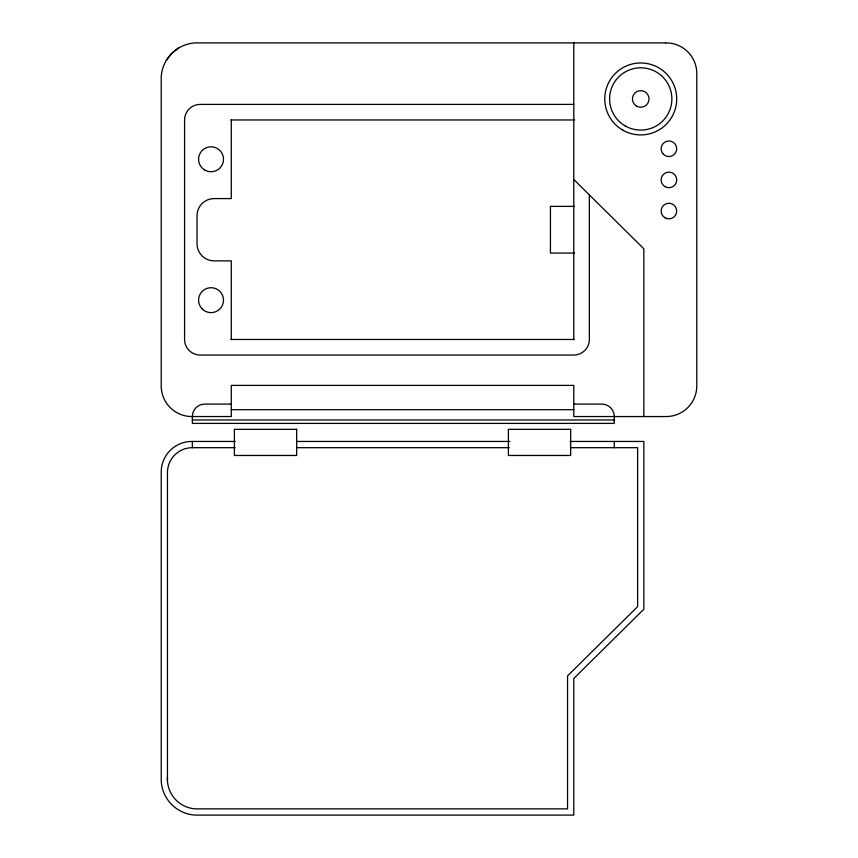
<?xml version="1.0" encoding="UTF-8"?>
<svg xmlns="http://www.w3.org/2000/svg" width="858" height="858" viewBox="0 0 858 858"><rect width="100%" height="100%" fill="white"/><g stroke="black" fill="none" stroke-linecap="round" stroke-linejoin="round"><path stroke-width="1.29" d="M166.313 60.382L171.739 53.421L178.7 47.984M573.788 104.397L200.139 104.397A15.573 15.573 0 0 0 184.577 119.959L184.577 339.478A15.573 15.573 0 0 0 200.139 355.051L573.788 355.051A15.573 15.573 0 0 0 589.36 339.478L589.36 194.905M230.899 119.959L574.388 119.959M574.452 206.37L550.439 206.37L550.439 253.078L574.452 253.078M230.899 339.478L574.388 339.478M231.285 404.086L204.815 404.086A12.452 12.452 0 0 0 192.353 416.548L192.353 423.391L614.264 423.391L614.264 416.548A12.452 12.452 0 0 0 601.812 404.086L573.788 404.086M231.285 409.695L573.788 409.695M192.353 419.97L614.264 419.97M570.162 441.452L643.843 441.452L643.843 609.201L573.788 678.485L573.788 815.1L195.474 815.1A36.068 36.068 0 0 1 161.218 780.844L161.218 472.597A30.62 30.62 0 0 1 192.353 441.452L235.231 441.452M296.664 441.452L509.877 441.452M167.449 780.844L167.449 472.597A24.914 24.914 0 0 1 192.353 447.683L235.146 447.683M296.654 447.683L509.255 447.683M570.677 447.683L637.623 447.683L637.623 606.606L567.556 675.889L567.556 808.869L195.474 808.869A29.848 29.848 0 0 1 167.449 777.305M573.788 179.515L643.843 248.799L643.843 416.548M614.264 441.452L614.264 447.683M573.788 42.9L573.788 339.478M231.285 119.959L231.285 198.584L214.157 198.584A17.128 17.128 0 0 0 197.029 215.712L197.029 243.736A17.128 17.128 0 0 0 214.157 260.864L231.285 260.864L231.285 339.478M192.353 441.452L192.353 447.683M665.647 42.9L195.474 42.9A36.068 36.068 0 0 0 161.218 77.156L161.218 385.403A30.62 30.62 0 0 0 192.353 416.548L231.285 416.548L231.285 385.403L573.788 385.403L573.788 416.548L665.647 416.548A30.62 30.62 0 0 0 696.782 385.403L696.782 74.035A30.62 30.62 0 0 0 665.647 42.9M296.664 429.322L234.395 429.322L234.395 455.469L296.664 455.469L296.664 429.322M570.677 429.322L508.397 429.322L508.397 455.469L570.677 455.469L570.677 429.322M625.16 125.912A31.135 31.135 0 0 0 671.868 98.949A31.135 31.135 0 0 0 625.16 71.986A31.135 31.135 0 0 0 625.16 125.912M636.582 106.145A8.312 8.312 0 0 0 649.034 98.949A8.312 8.312 0 0 0 636.582 91.752A8.312 8.312 0 0 0 636.582 106.145M622.747 130.094A35.972 35.972 0 0 0 676.705 98.949A35.972 35.972 0 0 0 622.747 67.793A35.972 35.972 0 0 0 622.747 130.094M663.416 154.268A7.786 7.786 0 0 0 676.436 150.783A7.786 7.786 0 0 0 666.902 141.248A7.786 7.786 0 0 0 663.416 154.268M665.025 186.647A7.786 7.786 0 0 0 676.705 179.901A7.786 7.786 0 0 0 665.025 173.166A7.786 7.786 0 0 0 665.025 186.647M665.025 217.782A7.786 7.786 0 0 0 676.705 211.036A7.786 7.786 0 0 0 665.025 204.301A7.786 7.786 0 0 0 665.025 217.782M204.815 170.066A12.452 12.452 0 0 0 223.498 159.277A12.452 12.452 0 0 0 204.815 148.488A12.452 12.452 0 0 0 204.815 170.066M202.231 308.977A12.452 12.452 0 0 0 223.069 303.389A12.452 12.452 0 0 0 207.818 288.138A12.452 12.452 0 0 0 202.231 308.977"/></g></svg>
